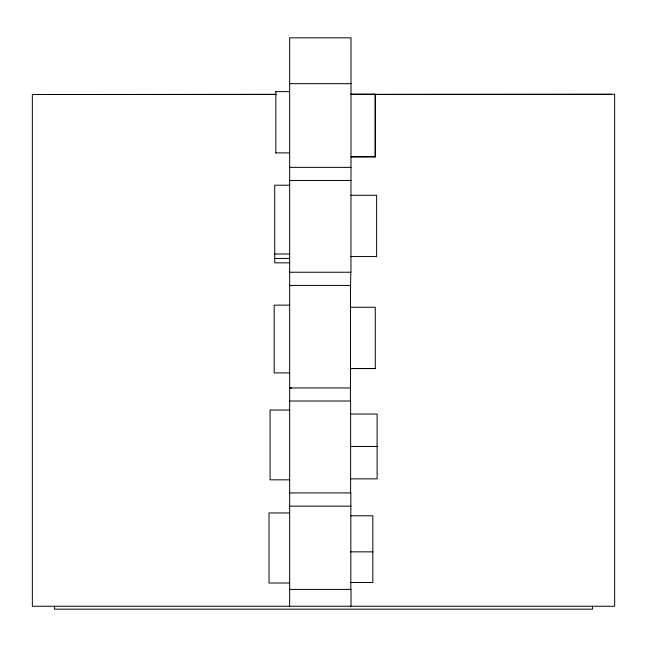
<?xml version="1.0" encoding="UTF-8"?>
<svg xmlns="http://www.w3.org/2000/svg" width="647" height="647" viewBox="0 0 647 647"><rect width="100%" height="100%" fill="white"/><g stroke="black" fill="none" stroke-linecap="round" stroke-linejoin="round"><path stroke-width="0.97" d="M350.391 401.019L350.48 385.952M291.643 387.885L289.646 387.949L350.48 387.949L350.48 285.408L289.646 285.408L291.643 285.602M289.646 83.673L351.022 83.673M275.8 91.615L289.646 91.615M351.022 94.211L375.478 94.211L375.478 156.817L351.022 156.817L375.478 156.76M275.832 94.308L51.995 94.502M350.682 94.308L614.65 94.308L614.65 606.263L32.35 606.263L32.35 94.502L276.075 94.502M351.022 94.502L611.334 94.308M275.8 152.894L289.646 152.894M289.646 167.355L351.022 167.355M289.646 180.464L351.022 180.464M289.646 185.204L274.732 185.204L274.732 262.844L289.646 262.844M350.957 195.281L376.643 195.281L376.643 256.56L350.957 256.56M274.732 254.012L289.646 254.012M274.732 258.452L289.646 258.452M289.646 272.241L350.957 272.241L351.022 37.825L289.646 37.825L289.646 606.263M350.48 291.279L350.803 272.241M289.646 305.141L274.174 305.141L274.174 372.915L289.646 372.915M350.48 307.268L375.292 307.268L375.292 368.588L350.48 368.588M350.48 368.531L375.292 368.523M289.646 401.019L350.617 401.019M289.646 410.044L270.074 410.044L270.074 479.823L289.646 479.823M350.617 414.04L377.112 414.04L377.112 478.853L350.617 478.853M350.617 446.446L377.112 446.446M289.646 492.925L350.844 492.925L350.844 589.409M289.646 506.148L351.022 506.148M289.646 512.942L269.023 512.942L269.023 583.004L289.646 583.004M350.844 515.78L372.834 515.78L372.834 582.51L350.844 582.51M350.844 551.851L372.834 551.851M289.646 589.409L351.022 589.409L351.022 606.263M592.515 606.142L592.515 609.175L54.485 609.175L54.485 606.15M375.017 94.211L375.017 156.825M350.617 400.752L350.617 492.925M275.857 91.615L275.857 152.894"/></g></svg>
